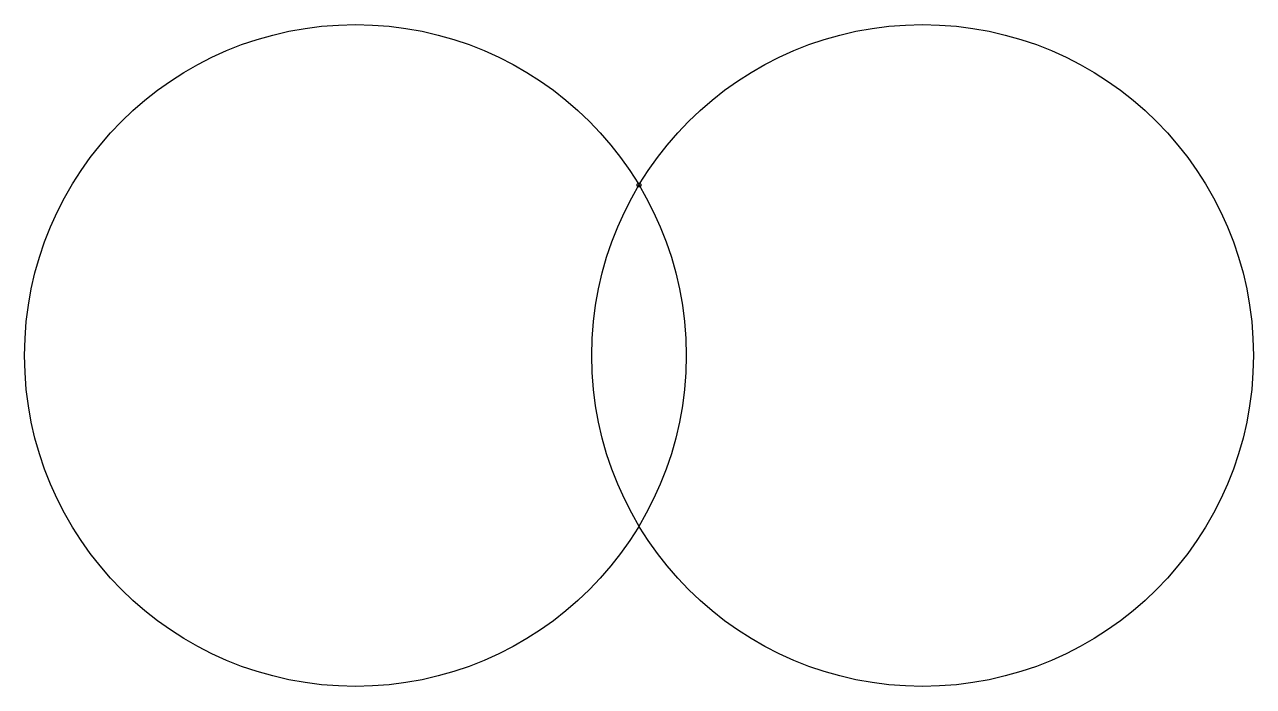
# Model space of a CAD drawing. Units: millimetres at full size, sheet at 1:100. Extents: x -10653 to 5265, y -7776 to 796.
import ezdxf

# ---------------------------------------------------------------- set-up
doc = ezdxf.new("R2010")
doc.units = ezdxf.units.MM
doc.header["$LTSCALE"] = 100
doc.header["$PDMODE"] = 32
doc.header["$PDSIZE"] = 50
doc.layers.add('0-0', color=7, linetype='Continuous')

msp = doc.modelspace()

# ---------------------------------------------------------------- linework, layer by layer
at = {"layer": '0-0'}
for centre in [(-6367.3, -3489.8), (979.6, -3489.8)]:
    msp.add_circle(centre, 4285.7, dxfattribs=at)
msp.add_point((-2693.9, -1282.3), dxfattribs=at)

doc.saveas('drawing.dxf')
